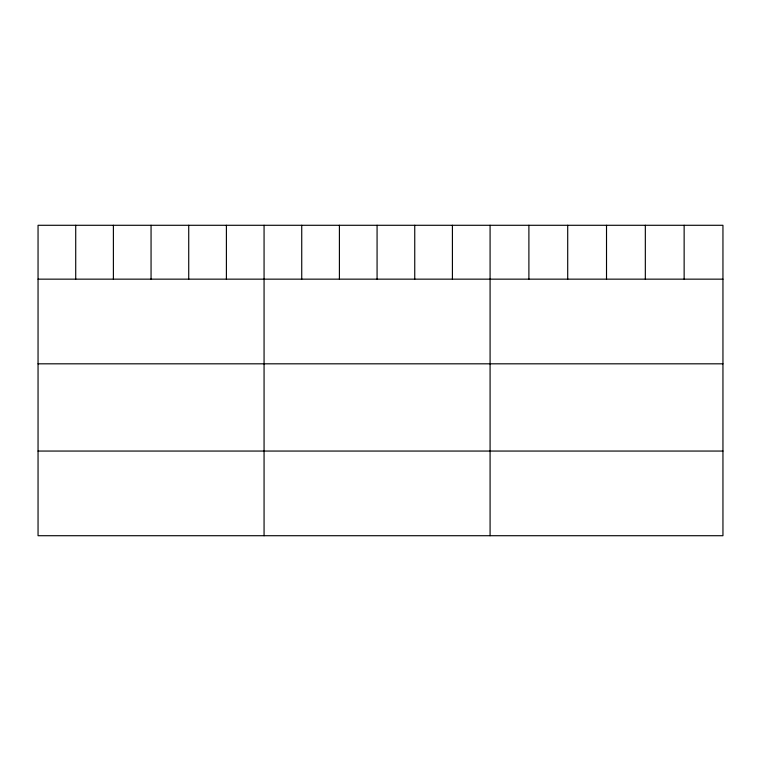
<?xml version="1.0" encoding="UTF-8"?>
<svg xmlns="http://www.w3.org/2000/svg" width="761" height="761" viewBox="0 0 761 761"><rect width="100%" height="100%" fill="white"/><g stroke="black" fill="none" stroke-linecap="round" stroke-linejoin="round"><path stroke-width="1.14" d="M722.95 279.154L722.95 535.715L38.05 535.715L38.05 225.285L722.95 225.285L722.95 279.154L38.05 279.154M38.05 363.815L722.95 363.815M38.05 451.054L722.95 451.054M684.139 225.285L684.139 279.154M645.328 225.285L645.328 279.154M606.517 225.285L606.517 279.154M567.706 225.285L567.706 279.154M528.895 225.285L528.895 279.154M490.084 225.285L490.084 535.715M452.415 225.285L452.415 279.154M414.745 225.285L414.745 279.154M377.075 225.285L377.075 279.154M339.406 225.285L339.406 279.154M301.736 225.285L301.736 279.154M264.067 225.285L264.067 535.715M226.398 225.285L226.398 279.154M188.728 225.285L188.728 279.154M151.059 225.285L151.059 279.154M113.389 225.285L113.389 279.154M75.719 225.285L75.719 279.154"/></g></svg>
